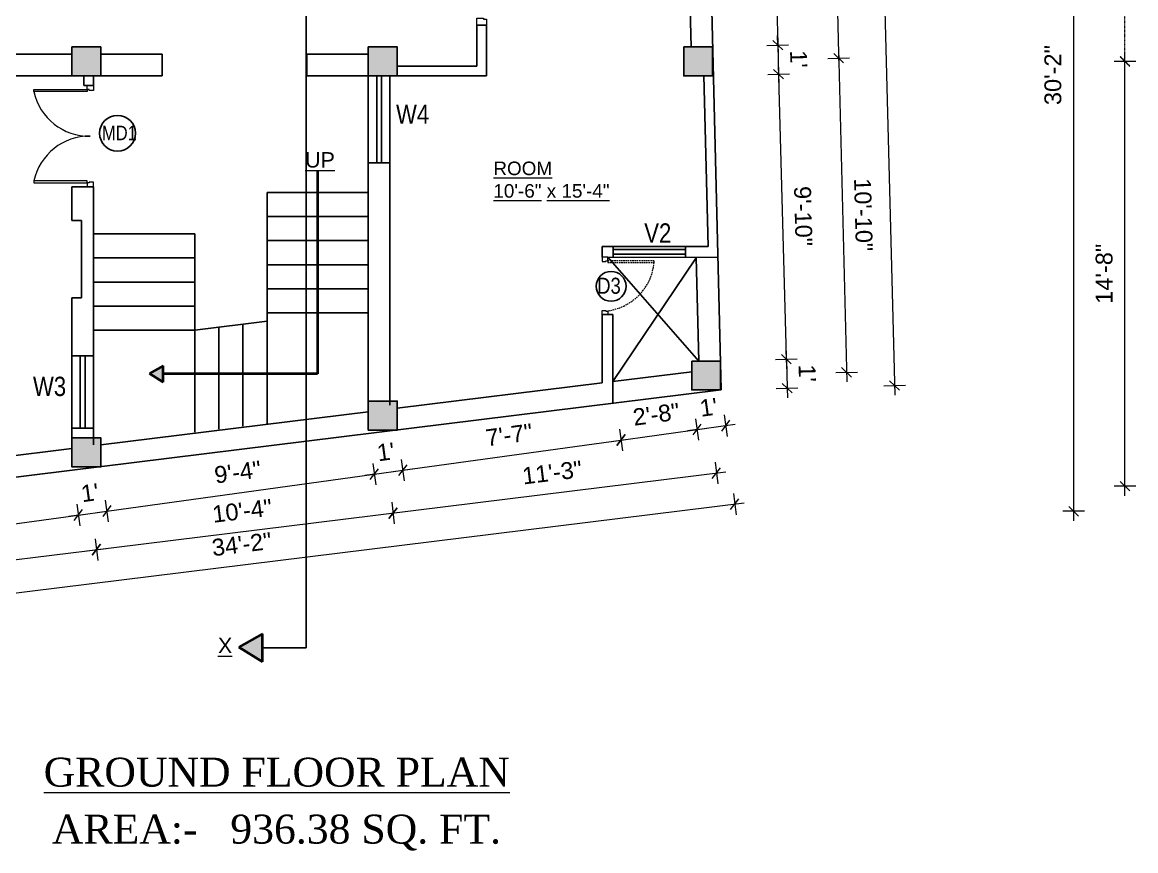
# Model space of a CAD drawing. Header units: inches. Extents: x -111 to 45239, y -6849 to 1261.
# Drawn here: x 24922.5 to 25384.3, y -5361.7 to -5018.1 of the extents above; entities that cross this region are included whole.
import ezdxf

# ---------------------------------------------------------------- set-up
doc = ezdxf.new("R2010")
doc.units = ezdxf.units.IN
doc.header["$LTSCALE"] = 0.5
doc.header["$MEASUREMENT"] = 0
doc.header["$PDMODE"] = 66
doc.linetypes.add('DASH', pattern=[0.35, 0.25, -0.1])
doc.linetypes.add('DASHED2', pattern=[0.375, 0.25, -0.125])
for name, color, linetype, lineweight in [('A_Title Text', 105, 'Continuous', 60), ('door', 202, 'Continuous', 5), ('TEXT', 220, 'Continuous', 9), ('Text 0.200', 122, 'Continuous', 20), ('Toilet', 7, 'Continuous', 25), ('wall', 20, 'Continuous', 40)]:
    doc.layers.add(name, color=color, linetype=linetype, lineweight=lineweight)
doc.styles.add('arial', font='arial.ttf')
doc.styles.add('ordinary', font='ARIALN.TTF')
doc.styles.get("Standard").update_dxf_attribs({"font": 'arial.ttf'})
doc.dimstyles.new('Sudeep', dxfattribs={"dimtxt": 6, "dimasz": 4, "dimexe": 4.5, "dimexo": 4.5, "dimgap": 5, "dimtad": 1, "dimdec": 0, "dimlunit": 4, "dimtxsty": 'arial', "dimblk": 'OBLIQUE', "dimcen": 250, "dimdle": 4, "dimclrd": 86, "dimclre": 5, "dimclrt": 1, "dimadec": 0, "dimazin": 0, "dimtfac": 1, "dimtdec": 0, "dimtix": 1, "dimtmove": 1, "dimatfit": 3, "dimldrblk": 'OBLIQUE', "dimfxl": 4.5, "dimfxlon": 1, "dimfrac": 2, "dimlwd": 15, "dimlwe": 13, "dimarcsym": 0})

# ---------------------------------------------------------------- blocks, each defined once
blk = doc.blocks.new('_Oblique')
at = {"color": 0, "linetype": 'ByBlock', "lineweight": -2}
blk.add_line((-0.5, -0.5), (0.5, 0.5), dxfattribs=at)
blk = doc.blocks.new('*D1265')
at = {"layer": 'A_Title Text', "color": 5, "lineweight": 13, "transparency": 16777216}
for p, q in [((24945.15, -5218.01), (24946.38, -5226.93)), ((24956.93, -5216.38), (24958.16, -5225.3))]:
    blk.add_line(p, q, dxfattribs=at)
at = {"layer": 'A_Title Text', "color": 86, "lineweight": 15, "transparency": 16777216}
for p, q in [((24945.77, -5222.47), (24941.8, -5223.02)), ((24945.77, -5222.47), (24957.54, -5220.84)), ((24957.54, -5220.84), (24961.5, -5220.3))]:
    blk.add_line(p, q, dxfattribs=at)
at = {"layer": 'Defpoints', "color": 0, "transparency": 16777216}
for p in [(24943, -5202.42), (24955, -5202.42), (24957.54, -5220.84)]:
    blk.add_point(p, dxfattribs=at)
at = {"layer": 'A_Title Text', "color": 86, "lineweight": 15, "transparency": 16777216, "xscale": 4, "yscale": 4, "zscale": 4}
for p, rotation in [((24957.54, -5220.84), 187.8616181891956), ((24945.77, -5222.47), 7.861618189195615)]:
    blk.add_blockref('_Oblique', p, dxfattribs=dict(at, rotation=rotation))
at = {"layer": 'A_Title Text', "color": 1, "transparency": 16777216, "insert": (24950.49, -5213.22), "char_height": 7, "attachment_point": 5, "rotation": 7.8616, "style": 'arial'}
blk.add_mtext("1'", dxfattribs=at)
blk = doc.blocks.new('*D1224')
at = {"layer": 'A_Title Text', "color": 5, "lineweight": 13, "transparency": 16777216}
for p, q in [((24945.15, -5218.01), (24946.38, -5226.93)), ((24843.15, -5232.09), (24844.38, -5241.01))]:
    blk.add_line(p, q, dxfattribs=at)
at = {"layer": 'A_Title Text', "color": 86, "lineweight": 15, "transparency": 16777216}
blk.add_line((24839.8, -5237.1), (24949.73, -5221.92), dxfattribs=at)
at = {"layer": 'Defpoints', "color": 0, "transparency": 16777216}
for p in [(24943, -5202.42), (24841, -5216.51), (24945.77, -5222.47)]:
    blk.add_point(p, dxfattribs=at)
at = {"layer": 'A_Title Text', "color": 86, "lineweight": 15, "transparency": 16777216, "xscale": 4, "yscale": 4, "zscale": 4}
for p, rotation in [((24945.77, -5222.47), 7.861618189170187), ((24843.77, -5236.55), 187.8616181891702)]:
    blk.add_blockref('_Oblique', p, dxfattribs=dict(at, rotation=rotation))
at = {"layer": 'A_Title Text', "color": 1, "transparency": 16777216, "insert": (24893.59, -5221.02), "char_height": 7, "attachment_point": 5, "rotation": 7.8616, "style": 'arial'}
blk.add_mtext('8\'-7"', dxfattribs=at)
blk = doc.blocks.new('*D1225')
at = {"layer": 'A_Title Text', "color": 5, "lineweight": 13, "transparency": 16777216}
for p, q in [((24945.15, -5218.01), (24946.38, -5226.93)), ((24956.93, -5216.38), (24958.16, -5225.3))]:
    blk.add_line(p, q, dxfattribs=at)
at = {"layer": 'A_Title Text', "color": 86, "lineweight": 15, "transparency": 16777216}
for p, q in [((24945.77, -5222.47), (24941.8, -5223.02)), ((24945.77, -5222.47), (24957.54, -5220.84)), ((24957.54, -5220.84), (24961.5, -5220.3))]:
    blk.add_line(p, q, dxfattribs=at)
at = {"layer": 'Defpoints', "color": 0, "transparency": 16777216}
for p in [(24943, -5202.42), (24955, -5202.42), (24957.54, -5220.84)]:
    blk.add_point(p, dxfattribs=at)
at = {"layer": 'A_Title Text', "color": 86, "lineweight": 15, "transparency": 16777216, "xscale": 4, "yscale": 4, "zscale": 4}
for p, rotation in [((24957.54, -5220.84), 187.8616181891956), ((24945.77, -5222.47), 7.861618189195615)]:
    blk.add_blockref('_Oblique', p, dxfattribs=dict(at, rotation=rotation))
at = {"layer": 'A_Title Text', "color": 1, "transparency": 16777216, "insert": (24950.49, -5213.22), "char_height": 7, "attachment_point": 5, "rotation": 7.8616, "style": 'arial'}
blk.add_mtext("1'", dxfattribs=at)
blk = doc.blocks.new('*D1226')
at = {"layer": 'A_Title Text', "color": 86, "lineweight": 15, "transparency": 16777216}
blk.add_line((24953.58, -5221.39), (25072.49, -5204.97), dxfattribs=at)
at = {"layer": 'A_Title Text', "color": 5, "lineweight": 13, "transparency": 16777216}
for p, q in [((25067.91, -5201.06), (25069.14, -5209.98)), ((24956.93, -5216.38), (24958.16, -5225.3))]:
    blk.add_line(p, q, dxfattribs=at)
at = {"layer": 'Defpoints', "color": 0, "transparency": 16777216}
for p in [(25066, -5187.23), (24955, -5202.42), (25068.52, -5205.52)]:
    blk.add_point(p, dxfattribs=at)
at = {"layer": 'A_Title Text', "color": 86, "lineweight": 15, "transparency": 16777216, "xscale": 4, "yscale": 4, "zscale": 4}
for p, rotation in [((25068.52, -5205.52), 7.861618189195632), ((24957.54, -5220.84), 187.8616181891956)]:
    blk.add_blockref('_Oblique', p, dxfattribs=dict(at, rotation=rotation))
at = {"layer": 'A_Title Text', "color": 1, "transparency": 16777216, "insert": (25011.86, -5204.69), "char_height": 7, "attachment_point": 5, "rotation": 7.8616, "style": 'arial'}
blk.add_mtext('9\'-4"', dxfattribs=at)
blk = doc.blocks.new('*D1227')
at = {"layer": 'A_Title Text', "color": 5, "lineweight": 13, "transparency": 16777216}
for p, q in [((25079.68, -5199.43), (25080.91, -5208.35)), ((25067.91, -5201.06), (25069.14, -5209.98))]:
    blk.add_line(p, q, dxfattribs=at)
at = {"layer": 'A_Title Text', "color": 86, "lineweight": 15, "transparency": 16777216}
for p, q in [((25068.52, -5205.52), (25080.3, -5203.89)), ((25080.3, -5203.89), (25084.26, -5203.34)), ((25068.52, -5205.52), (25064.56, -5206.07))]:
    blk.add_line(p, q, dxfattribs=at)
at = {"layer": 'Defpoints', "color": 0, "transparency": 16777216}
for p in [(25066, -5187.23), (25078, -5187.23), (25080.3, -5203.89)]:
    blk.add_point(p, dxfattribs=at)
at = {"layer": 'A_Title Text', "color": 86, "lineweight": 15, "transparency": 16777216, "xscale": 4, "yscale": 4, "zscale": 4}
for p, rotation in [((25068.52, -5205.52), 7.861618189195615), ((25080.3, -5203.89), 187.8616181891956)]:
    blk.add_blockref('_Oblique', p, dxfattribs=dict(at, rotation=rotation))
at = {"layer": 'A_Title Text', "color": 1, "transparency": 16777216, "insert": (25073.25, -5196.27), "char_height": 7, "attachment_point": 5, "rotation": 7.8616, "style": 'arial'}
blk.add_mtext("1'", dxfattribs=at)
blk = doc.blocks.new('*D1228')
at = {"layer": 'A_Title Text', "color": 86, "lineweight": 15, "transparency": 16777216}
blk.add_line((25076.34, -5204.44), (25174.8, -5190.84), dxfattribs=at)
at = {"layer": 'A_Title Text', "color": 5, "lineweight": 13, "transparency": 16777216}
for p, q in [((25170.22, -5186.93), (25171.45, -5195.85)), ((25079.68, -5199.43), (25080.91, -5208.35))]:
    blk.add_line(p, q, dxfattribs=at)
at = {"layer": 'Defpoints', "color": 0, "transparency": 16777216}
for p in [(25167.48, -5167.1), (25078, -5187.23), (25170.84, -5191.39)]:
    blk.add_point(p, dxfattribs=at)
at = {"layer": 'A_Title Text', "color": 86, "lineweight": 15, "transparency": 16777216, "xscale": 4, "yscale": 4, "zscale": 4}
for p, rotation in [((25170.84, -5191.39), 7.861618189195632), ((25080.3, -5203.89), 187.8616181891956)]:
    blk.add_blockref('_Oblique', p, dxfattribs=dict(at, rotation=rotation))
at = {"layer": 'A_Title Text', "color": 1, "transparency": 16777216, "insert": (25124.41, -5189.22), "char_height": 7, "attachment_point": 5, "rotation": 7.8616, "style": 'arial'}
blk.add_mtext('7\'-7"', dxfattribs=at)
blk = doc.blocks.new('*D1229')
at = {"layer": 'A_Title Text', "color": 86, "lineweight": 15, "transparency": 16777216}
blk.add_line((25166.88, -5191.94), (25206.37, -5186.48), dxfattribs=at)
at = {"layer": 'A_Title Text', "color": 5, "lineweight": 13, "transparency": 16777216}
for p, q in [((25201.79, -5182.57), (25203.02, -5191.49)), ((25170.22, -5186.93), (25171.45, -5195.85))]:
    blk.add_line(p, q, dxfattribs=at)
at = {"layer": 'Defpoints', "color": 0, "transparency": 16777216}
for p in [(25167.48, -5167.1), (25200.14, -5170.62), (25202.41, -5187.03)]:
    blk.add_point(p, dxfattribs=at)
at = {"layer": 'A_Title Text', "color": 86, "lineweight": 15, "transparency": 16777216, "xscale": 4, "yscale": 4, "zscale": 4}
for p, rotation in [((25202.41, -5187.03), 7.861618189195632), ((25170.84, -5191.39), 187.8616181891956)]:
    blk.add_blockref('_Oblique', p, dxfattribs=dict(at, rotation=rotation))
at = {"layer": 'A_Title Text', "color": 1, "transparency": 16777216, "insert": (25185.45, -5180.72), "char_height": 7, "attachment_point": 5, "rotation": 7.8616, "style": 'arial'}
blk.add_mtext('2\'-8"', dxfattribs=at)
blk = doc.blocks.new('*D1230')
at = {"layer": 'A_Title Text', "color": 5, "lineweight": 13, "transparency": 16777216}
for p, q in [((25213.57, -5180.95), (25214.8, -5189.86)), ((25201.79, -5182.57), (25203.02, -5191.49))]:
    blk.add_line(p, q, dxfattribs=at)
at = {"layer": 'A_Title Text', "color": 86, "lineweight": 15, "transparency": 16777216}
for p, q in [((25202.41, -5187.03), (25214.18, -5185.41)), ((25214.18, -5185.41), (25218.14, -5184.86)), ((25202.41, -5187.03), (25198.44, -5187.58))]:
    blk.add_line(p, q, dxfattribs=at)
at = {"layer": 'Defpoints', "color": 0, "transparency": 16777216}
for p in [(25200.14, -5170.62), (25212.14, -5170.62), (25214.18, -5185.41)]:
    blk.add_point(p, dxfattribs=at)
at = {"layer": 'A_Title Text', "color": 86, "lineweight": 15, "transparency": 16777216, "xscale": 4, "yscale": 4, "zscale": 4}
for p, rotation in [((25202.41, -5187.03), 7.861618189195615), ((25214.18, -5185.41), 187.8616181891956)]:
    blk.add_blockref('_Oblique', p, dxfattribs=dict(at, rotation=rotation))
at = {"layer": 'A_Title Text', "color": 1, "transparency": 16777216, "insert": (25207.13, -5177.78), "char_height": 7, "attachment_point": 5, "rotation": 7.8616, "style": 'arial'}
blk.add_mtext("1'", dxfattribs=at)
blk = doc.blocks.new('*D1231')
at = {"layer": 'A_Title Text', "color": 5, "lineweight": 13, "transparency": 16777216}
for p, q in [((24952.7, -5232.39), (24953.8, -5241.32)), ((24838.7, -5246.47), (24839.8, -5255.41))]:
    blk.add_line(p, q, dxfattribs=at)
at = {"layer": 'A_Title Text', "color": 86, "lineweight": 15, "transparency": 16777216}
blk.add_line((24835.28, -5251.43), (24957.22, -5236.37), dxfattribs=at)
at = {"layer": 'Defpoints', "color": 0, "transparency": 16777216}
for p in [(24949, -5202.42), (24835, -5216.51), (24953.25, -5236.86)]:
    blk.add_point(p, dxfattribs=at)
at = {"layer": 'A_Title Text', "color": 86, "lineweight": 15, "transparency": 16777216, "xscale": 4, "yscale": 4, "zscale": 4}
for p, rotation in [((24953.25, -5236.86), 7.042870252564979), ((24839.25, -5250.94), 187.042870252565)]:
    blk.add_blockref('_Oblique', p, dxfattribs=dict(at, rotation=rotation))
at = {"layer": 'A_Title Text', "color": 1, "transparency": 16777216, "insert": (24895.2, -5235.39), "char_height": 7, "attachment_point": 5, "rotation": 7.0429, "style": 'arial'}
blk.add_mtext('9\'-7"', dxfattribs=at)
blk = doc.blocks.new('*D1232')
at = {"layer": 'A_Title Text', "color": 5, "lineweight": 13, "transparency": 16777216}
for p, q in [((25075.7, -5217.19), (25076.8, -5226.13)), ((24952.7, -5232.39), (24953.8, -5241.32))]:
    blk.add_line(p, q, dxfattribs=at)
at = {"layer": 'A_Title Text', "color": 86, "lineweight": 15, "transparency": 16777216}
blk.add_line((24949.28, -5237.35), (25080.22, -5221.17), dxfattribs=at)
at = {"layer": 'Defpoints', "color": 0, "transparency": 16777216}
for p in [(25072, -5187.23), (24949, -5202.42), (25076.25, -5221.66)]:
    blk.add_point(p, dxfattribs=at)
at = {"layer": 'A_Title Text', "color": 86, "lineweight": 15, "transparency": 16777216, "xscale": 4, "yscale": 4, "zscale": 4}
for p, rotation in [((25076.25, -5221.66), 7.042870252557994), ((24953.25, -5236.86), 187.042870252558)]:
    blk.add_blockref('_Oblique', p, dxfattribs=dict(at, rotation=rotation))
at = {"layer": 'A_Title Text', "color": 1, "transparency": 16777216, "insert": (25013.7, -5220.75), "char_height": 7, "attachment_point": 5, "rotation": 7.0429, "style": 'arial'}
blk.add_mtext('10\'-4"', dxfattribs=at)
blk = doc.blocks.new('*D1233')
at = {"layer": 'A_Title Text', "color": 86, "lineweight": 15, "transparency": 16777216}
blk.add_line((25072.28, -5222.15), (25214.37, -5204.6), dxfattribs=at)
at = {"layer": 'A_Title Text', "color": 5, "lineweight": 13, "transparency": 16777216}
for p, q in [((25209.85, -5200.62), (25210.95, -5209.55)), ((25075.7, -5217.19), (25076.8, -5226.13))]:
    blk.add_line(p, q, dxfattribs=at)
at = {"layer": 'Defpoints', "color": 0, "transparency": 16777216}
for p in [(25206.14, -5170.62), (25072, -5187.23), (25210.4, -5205.09)]:
    blk.add_point(p, dxfattribs=at)
at = {"layer": 'A_Title Text', "color": 86, "lineweight": 15, "transparency": 16777216, "xscale": 4, "yscale": 4, "zscale": 4}
for p, rotation in [((25210.4, -5205.09), 7.042870252557994), ((25076.25, -5221.66), 187.042870252558)]:
    blk.add_blockref('_Oblique', p, dxfattribs=dict(at, rotation=rotation))
at = {"layer": 'A_Title Text', "color": 1, "transparency": 16777216, "insert": (25142.27, -5204.86), "char_height": 7, "attachment_point": 5, "rotation": 7.0429, "style": 'arial'}
blk.add_mtext('11\'-3"', dxfattribs=at)
blk = doc.blocks.new('*D1234')
at = {"layer": 'A_Title Text', "color": 5, "lineweight": 13, "transparency": 16777216}
for p, q in [((25217.44, -5213.51), (25218.55, -5222.45)), ((24810.57, -5263.82), (24811.68, -5272.75))]:
    blk.add_line(p, q, dxfattribs=at)
at = {"layer": 'A_Title Text', "color": 86, "lineweight": 15, "transparency": 16777216}
blk.add_line((25221.97, -5217.49), (24807.15, -5268.78), dxfattribs=at)
at = {"layer": 'Defpoints', "color": 0, "transparency": 16777216}
for p in [(25212.14, -5170.62), (24805.27, -5220.92), (24811.12, -5268.28)]:
    blk.add_point(p, dxfattribs=at)
at = {"layer": 'A_Title Text', "color": 86, "lineweight": 15, "transparency": 16777216, "xscale": 4, "yscale": 4, "zscale": 4}
for p, rotation in [((25218, -5217.98), 7.048072108460931), ((24811.12, -5268.28), 187.0480721084609)]:
    blk.add_blockref('_Oblique', p, dxfattribs=dict(at, rotation=rotation))
at = {"layer": 'A_Title Text', "color": 1, "transparency": 16777216, "insert": (25013.51, -5234.62), "char_height": 7, "attachment_point": 5, "rotation": 7.0481, "style": 'arial'}
blk.add_mtext('34\'-2"', dxfattribs=at)
blk = doc.blocks.new('*D1235')
at = {"layer": 'A_Title Text', "color": 86, "lineweight": 15, "transparency": 16777216}
blk.add_line((25231.48, -4866.35), (25235.97, -5031.6), dxfattribs=at)
at = {"layer": 'A_Title Text', "color": 5, "lineweight": 13, "transparency": 16777216}
for p, q in [((25227.09, -4870.47), (25236.08, -4870.23)), ((25231.37, -5027.73), (25240.36, -5027.48))]:
    blk.add_line(p, q, dxfattribs=at)
at = {"layer": 'Defpoints', "color": 0, "transparency": 16777216}
for p in [(25204.56, -4871.09), (25208.84, -5028.34), (25235.87, -5027.6)]:
    blk.add_point(p, dxfattribs=at)
at = {"layer": 'A_Title Text', "color": 86, "lineweight": 15, "transparency": 16777216, "xscale": 4, "yscale": 4, "zscale": 4}
for p, rotation in [((25231.58, -4870.35), 91.55964457940769), ((25235.87, -5027.6), 271.5596445794077)]:
    blk.add_blockref('_Oblique', p, dxfattribs=dict(at, rotation=rotation))
at = {"layer": 'A_Title Text', "color": 1, "transparency": 16777216, "insert": (25242.3, -4948.74), "char_height": 7, "attachment_point": 5, "rotation": 271.5596, "style": 'arial'}
blk.add_mtext('13\'-1"', dxfattribs=at)
blk = doc.blocks.new('*D1236')
at = {"layer": 'A_Title Text', "color": 86, "lineweight": 15, "transparency": 16777216}
for p, q in [((25235.87, -5027.6), (25235.76, -5023.6)), ((25235.87, -5027.6), (25236.19, -5039.59)), ((25236.19, -5039.59), (25236.3, -5043.59))]:
    blk.add_line(p, q, dxfattribs=at)
at = {"layer": 'A_Title Text', "color": 5, "lineweight": 13, "transparency": 16777216}
for p, q in [((25231.37, -5027.73), (25240.36, -5027.48)), ((25231.69, -5039.72), (25240.69, -5039.47))]:
    blk.add_line(p, q, dxfattribs=at)
at = {"layer": 'Defpoints', "color": 0, "transparency": 16777216}
for p in [(25208.84, -5028.34), (25208.84, -5040.34), (25236.19, -5039.59)]:
    blk.add_point(p, dxfattribs=at)
at = {"layer": 'A_Title Text', "color": 86, "lineweight": 15, "transparency": 16777216, "xscale": 4, "yscale": 4, "zscale": 4}
for p, rotation in [((25235.87, -5027.6), 271.5596445794163), ((25236.19, -5039.59), 91.55964457941627)]:
    blk.add_blockref('_Oblique', p, dxfattribs=dict(at, rotation=rotation))
at = {"layer": 'A_Title Text', "color": 1, "transparency": 16777216, "insert": (25244.54, -5033.37), "char_height": 7, "attachment_point": 5, "rotation": 271.5596, "style": 'arial'}
blk.add_mtext("1'", dxfattribs=at)
blk = doc.blocks.new('*D1237')
at = {"layer": 'A_Title Text', "color": 86, "lineweight": 15, "transparency": 16777216}
blk.add_line((25236.08, -5035.6), (25239.52, -5161.87), dxfattribs=at)
at = {"layer": 'A_Title Text', "color": 5, "lineweight": 13, "transparency": 16777216}
for p, q in [((25231.69, -5039.72), (25240.69, -5039.47)), ((25234.91, -5158), (25243.91, -5157.75))]:
    blk.add_line(p, q, dxfattribs=at)
at = {"layer": 'Defpoints', "color": 0, "transparency": 16777216}
for p in [(25208.84, -5040.34), (25212.14, -5158.62), (25239.41, -5157.87)]:
    blk.add_point(p, dxfattribs=at)
at = {"layer": 'A_Title Text', "color": 86, "lineweight": 15, "transparency": 16777216, "xscale": 4, "yscale": 4, "zscale": 4}
for p, rotation in [((25236.19, -5039.59), 91.55964457941627), ((25239.41, -5157.87), 271.5596445794163)]:
    blk.add_blockref('_Oblique', p, dxfattribs=dict(at, rotation=rotation))
at = {"layer": 'A_Title Text', "color": 1, "transparency": 16777216, "insert": (25246.37, -5098.5), "char_height": 7, "attachment_point": 5, "rotation": 271.5596, "style": 'arial'}
blk.add_mtext('9\'-10"', dxfattribs=at)
blk = doc.blocks.new('*D1238')
at = {"layer": 'A_Title Text', "color": 86, "lineweight": 15, "transparency": 16777216}
for p, q in [((25239.41, -5157.87), (25239.3, -5153.87)), ((25239.41, -5157.87), (25239.74, -5169.87)), ((25239.74, -5169.87), (25239.85, -5173.87))]:
    blk.add_line(p, q, dxfattribs=at)
at = {"layer": 'A_Title Text', "color": 5, "lineweight": 13, "transparency": 16777216}
for p, q in [((25234.91, -5158), (25243.91, -5157.75)), ((25235.24, -5169.99), (25244.23, -5169.75))]:
    blk.add_line(p, q, dxfattribs=at)
at = {"layer": 'Defpoints', "color": 0, "transparency": 16777216}
for p in [(25212.14, -5158.62), (25212.44, -5170.62), (25239.74, -5169.87)]:
    blk.add_point(p, dxfattribs=at)
at = {"layer": 'A_Title Text', "color": 86, "lineweight": 15, "transparency": 16777216, "xscale": 4, "yscale": 4, "zscale": 4}
for p, rotation in [((25239.41, -5157.87), 271.5596445794163), ((25239.74, -5169.87), 91.55964457941627)]:
    blk.add_blockref('_Oblique', p, dxfattribs=dict(at, rotation=rotation))
at = {"layer": 'A_Title Text', "color": 1, "transparency": 16777216, "insert": (25248.08, -5163.64), "char_height": 7, "attachment_point": 5, "rotation": 271.5596, "style": 'arial'}
blk.add_mtext("1'", dxfattribs=at)
blk = doc.blocks.new('*D1241')
at = {"layer": 'A_Title Text', "color": 86, "lineweight": 15, "transparency": 16777216}
blk.add_line((25256.72, -4859.77), (25261.2, -5037.02), dxfattribs=at)
at = {"layer": 'A_Title Text', "color": 5, "lineweight": 13, "transparency": 16777216}
for p, q in [((25252.32, -4863.88), (25261.32, -4863.65)), ((25256.6, -5033.13), (25265.6, -5032.9))]:
    blk.add_line(p, q, dxfattribs=at)
at = {"layer": 'Defpoints', "color": 0, "transparency": 16777216}
for p in [(25204.56, -4865.09), (25261.1, -5033.02), (25208.84, -5034.34)]:
    blk.add_point(p, dxfattribs=at)
at = {"layer": 'A_Title Text', "color": 86, "lineweight": 15, "transparency": 16777216, "xscale": 4, "yscale": 4, "zscale": 4}
for p, rotation in [((25256.82, -4863.77), 91.44911383239761), ((25261.1, -5033.02), 271.4491138323976)]:
    blk.add_blockref('_Oblique', p, dxfattribs=dict(at, rotation=rotation))
at = {"layer": 'A_Title Text', "color": 1, "transparency": 16777216, "insert": (25267.47, -4948.18), "char_height": 7, "attachment_point": 5, "rotation": 271.4491, "style": 'arial'}
blk.add_mtext('14\'-1"', dxfattribs=at)
blk = doc.blocks.new('*D1242')
at = {"layer": 'A_Title Text', "color": 86, "lineweight": 15, "transparency": 16777216}
blk.add_line((25261, -5029.02), (25264.5, -5167.29), dxfattribs=at)
at = {"layer": 'A_Title Text', "color": 5, "lineweight": 13, "transparency": 16777216}
for p, q in [((25256.6, -5033.13), (25265.6, -5032.9)), ((25259.9, -5163.41), (25268.89, -5163.18))]:
    blk.add_line(p, q, dxfattribs=at)
at = {"layer": 'Defpoints', "color": 0, "transparency": 16777216}
for p in [(25208.84, -5034.34), (25264.4, -5163.29), (25212.14, -5164.62)]:
    blk.add_point(p, dxfattribs=at)
at = {"layer": 'A_Title Text', "color": 86, "lineweight": 15, "transparency": 16777216, "xscale": 4, "yscale": 4, "zscale": 4}
for p, rotation in [((25261.1, -5033.02), 91.44911383237479), ((25264.4, -5163.29), 271.4491138323748)]:
    blk.add_blockref('_Oblique', p, dxfattribs=dict(at, rotation=rotation))
at = {"layer": 'A_Title Text', "color": 1, "transparency": 16777216, "insert": (25271.32, -5097.94), "char_height": 7, "attachment_point": 5, "rotation": 271.4491, "style": 'arial'}
blk.add_mtext('10\'-10"', dxfattribs=at)
blk = doc.blocks.new('*D1243')
at = {"layer": 'Defpoints', "color": 0, "transparency": 16777216}
for p in [(25203.8, -4832.09), (25212.44, -5170.62), (25284.29, -5168.78)]:
    blk.add_point(p, dxfattribs=at)
at = {"layer": 'Toilet', "color": 86, "lineweight": 15, "transparency": 16777216}
blk.add_line((25275.55, -4826.26), (25284.39, -5172.78), dxfattribs=at)
at = {"layer": 'Toilet', "color": 5, "lineweight": 13, "transparency": 16777216}
for p, q in [((25271.15, -4830.37), (25280.15, -4830.14)), ((25279.79, -5168.9), (25288.79, -5168.67))]:
    blk.add_line(p, q, dxfattribs=at)
at = {"layer": 'Toilet', "color": 86, "lineweight": 15, "transparency": 16777216, "xscale": 4, "yscale": 4, "zscale": 4}
for p, rotation in [((25275.65, -4830.25), 91.46195018982071), ((25284.29, -5168.78), 271.4619501898207)]:
    blk.add_blockref('_Oblique', p, dxfattribs=dict(at, rotation=rotation))
at = {"layer": 'Toilet', "color": 1, "transparency": 16777216, "insert": (25288.54, -4999.3), "char_height": 7, "attachment_point": 5, "rotation": 271.462, "style": 'arial'}
blk.add_mtext('28\'-3"', dxfattribs=at)
blk = doc.blocks.new('*D1286')
at = {"layer": 'A_Title Text', "color": 86, "lineweight": 15, "transparency": 16777216}
blk.add_line((25379.82, -5214.51), (25379.82, -5030.34), dxfattribs=at)
at = {"layer": 'A_Title Text', "color": 5, "lineweight": 13, "transparency": 16777216}
for p, q in [((25384.32, -5034.34), (25375.32, -5034.34)), ((25384.32, -5210.51), (25375.32, -5210.51))]:
    blk.add_line(p, q, dxfattribs=at)
at = {"layer": 'Defpoints', "color": 0, "transparency": 16777216}
for p in [(25379.82, -5034.34), (25432.5, -5034.34), (25432.5, -5210.51)]:
    blk.add_point(p, dxfattribs=at)
at = {"layer": 'A_Title Text', "color": 86, "lineweight": 15, "transparency": 16777216, "xscale": 4, "yscale": 4, "zscale": 4}
for p, rotation in [((25379.82, -5034.34), 90), ((25379.82, -5210.51), 270)]:
    blk.add_blockref('_Oblique', p, dxfattribs=dict(at, rotation=rotation))
at = {"layer": 'A_Title Text', "color": 1, "transparency": 16777216, "insert": (25371.25, -5122.42), "char_height": 7, "attachment_point": 5, "rotation": 90, "style": 'arial'}
blk.add_mtext('14\'-8"', dxfattribs=at)
blk = doc.blocks.new('*D1287')
at = {"layer": 'A_Title Text', "color": 86, "linetype": 'DASH', "lineweight": 15, "ltscale": 0.1, "transparency": 16777216}
blk.add_line((25379.82, -5038.34), (25379.82, -4861.09), dxfattribs=at)
at = {"layer": 'A_Title Text', "color": 5, "linetype": 'DASH', "lineweight": 13, "ltscale": 0.1, "transparency": 16777216}
for p, q in [((25384.32, -4865.09), (25375.32, -4865.09)), ((25384.32, -5034.34), (25375.32, -5034.34))]:
    blk.add_line(p, q, dxfattribs=at)
at = {"layer": 'Defpoints', "color": 0, "linetype": 'DASH', "ltscale": 0.1, "transparency": 16777216}
for p in [(25379.82, -4865.09), (25432.5, -4865.09), (25432.5, -5034.34)]:
    blk.add_point(p, dxfattribs=at)
at = {"layer": 'A_Title Text', "color": 86, "linetype": 'DASH', "lineweight": 15, "ltscale": 0.1, "transparency": 16777216, "xscale": 4, "yscale": 4, "zscale": 4}
for p, rotation in [((25379.82, -4865.09), 90), ((25379.82, -5034.34), 270)]:
    blk.add_blockref('_Oblique', p, dxfattribs=dict(at, rotation=rotation))
at = {"layer": 'A_Title Text', "color": 1, "linetype": 'DASH', "ltscale": 0.1, "transparency": 16777216, "insert": (25371.3, -4949.71), "char_height": 7, "attachment_point": 5, "rotation": 90, "style": 'arial'}
blk.add_mtext('14\'-1"', dxfattribs=at)
blk = doc.blocks.new('*D1288')
at = {"layer": 'A_Title Text', "color": 86, "lineweight": 15, "transparency": 16777216}
blk.add_line((25358.57, -4855.09), (25358.57, -5224.92), dxfattribs=at)
at = {"layer": 'A_Title Text', "color": 5, "lineweight": 13, "transparency": 16777216}
for p, q in [((25363.07, -4859.09), (25354.07, -4859.09)), ((25363.07, -5220.92), (25354.07, -5220.92))]:
    blk.add_line(p, q, dxfattribs=at)
at = {"layer": 'Defpoints', "color": 0, "transparency": 16777216}
for p in [(25426.5, -4859.09), (25358.57, -5220.92), (25402.78, -5220.92)]:
    blk.add_point(p, dxfattribs=at)
at = {"layer": 'A_Title Text', "color": 86, "lineweight": 15, "transparency": 16777216, "xscale": 4, "yscale": 4, "zscale": 4}
for p, rotation in [((25358.57, -4859.09), 90), ((25358.57, -5220.92), 270)]:
    blk.add_blockref('_Oblique', p, dxfattribs=dict(at, rotation=rotation))
at = {"layer": 'A_Title Text', "color": 1, "transparency": 16777216, "insert": (25349.99, -5040), "char_height": 7, "attachment_point": 5, "rotation": 90, "style": 'arial'}
blk.add_mtext('30\'-2"', dxfattribs=at)

msp = doc.modelspace()

# ---------------------------------------------------------------- hatches: boundary and pattern name
at = {"layer": 'Toilet'}
for points in [[(24955, -5028.34), (24943, -5028.34), (24943, -5040.34), (24955, -5040.34)], [(25078, -5028.34), (25066, -5028.34), (25066, -5040.34), (25078, -5040.34)], [(25208.84, -5028.34), (25196.84, -5028.34), (25196.84, -5040.34), (25208.84, -5040.34)], [(25212.14, -5158.62), (25200.14, -5158.62), (25200.14, -5170.62), (25212.14, -5170.62)], [(25078, -5175.23), (25066, -5175.23), (25066, -5187.23), (25078, -5187.23)], [(24955, -5190.42), (24943, -5190.42), (24943, -5202.42), (24955, -5202.42)]]:
    msp.add_hatch(color=1, dxfattribs=at).paths.add_polyline_path(points)
at = {"layer": 'wall', "ltscale": 5}
h = msp.add_hatch(color=2, dxfattribs=at)
h.dxf.hatch_style = 1
h.paths.add_polyline_path([(24975.2, -5163.8), (24980.95, -5167.38), (24980.95, -5160.59)])
h = msp.add_hatch(color=2, dxfattribs=at)
h.dxf.hatch_style = 1
h.paths.add_polyline_path([(25012.29, -5277.28), (25022.06, -5283.35), (25022.06, -5271.82)])

# ---------------------------------------------------------------- linework, layer by layer
at = {"layer": 'door', "ltscale": 0.5}
for p, q in [((24949.33, -5046.01), (24949.33, -5044.34)), ((24949.33, -5046.01), (24949.33, -5044.34)), ((24949.33, -5084.7), (24949.33, -5086.36)), ((24949.33, -5084.7), (24949.33, -5086.36)), ((25165.32, -5117.05), (25165.32, -5115.59)), ((25165.32, -5117.05), (25165.32, -5115.59))]:
    msp.add_line(p, q, dxfattribs=at)
for points in [[(25115, -5016.85), (25115, -5019.35), (25111, -5019.35), (25111, -5016.35), (25113.75, -5016.35), (25113.75, -5016.85)], [(24927.32, -5046.05), (24949.33, -5046.01), (24949.33, -5046.84), (24927.32, -5046.88)], [(24927.32, -5046.05), (24949.33, -5046.01), (24949.33, -5046.84), (24927.32, -5046.88)], [(24927.32, -5084.73), (24949.33, -5084.7), (24949.33, -5083.86), (24927.31, -5083.9)], [(24927.32, -5084.73), (24949.33, -5084.7), (24949.33, -5083.86), (24927.31, -5083.9)], [(25165.32, -5137.9), (25165.32, -5139.36), (25162.98, -5139.36), (25162.98, -5137.61), (25164.59, -5137.61), (25164.59, -5137.9)], [(25165.32, -5137.9), (25165.32, -5139.36), (25162.98, -5139.36), (25162.98, -5137.61), (25164.59, -5137.61), (25164.59, -5137.9)]]:
    msp.add_lwpolyline(points, close=True, dxfattribs=at)
for points in [[(24949.33, -5044.34), (24952, -5044.34), (24952, -5046.34), (24950.17, -5046.34), (24950.17, -5046.01), (24949.33, -5046.01)], [(24949.33, -5044.34), (24952, -5044.34), (24952, -5046.34), (24950.17, -5046.34), (24950.17, -5046.01), (24949.33, -5046.01)], [(24949.33, -5086.36), (24952, -5086.36), (24951.99, -5084.36), (24950.16, -5084.36), (24950.16, -5084.7), (24949.33, -5084.7)], [(24949.33, -5086.36), (24952, -5086.36), (24951.99, -5084.36), (24950.16, -5084.36), (24950.16, -5084.7), (24949.33, -5084.7)], [(25165.32, -5115.59), (25162.99, -5115.59), (25162.99, -5117.34), (25164.59, -5117.34), (25164.59, -5117.05), (25165.32, -5117.05)], [(25165.32, -5115.59), (25162.99, -5115.59), (25162.99, -5117.34), (25164.59, -5117.34), (25164.59, -5117.05), (25165.32, -5117.05)]]:
    msp.add_lwpolyline(points, dxfattribs=at)
at = {"layer": 'door', "linetype": 'DASHED2', "ltscale": 5}
msp.add_lwpolyline([(25184.57, -5117.05), (25165.32, -5117.05), (25165.32, -5117.78), (25184.57, -5117.78)], close=True, dxfattribs=at)
msp.add_lwpolyline([(25184.57, -5117.05), (25165.32, -5117.05), (25165.32, -5117.78), (25184.57, -5117.78)], close=True, dxfattribs=at)
at = {"layer": 'door', "ltscale": 0.5}
for centre, radius, start, end in [((24950.16, -5042), 23.36, 192.0604, 271.2274), ((24950.16, -5042), 23.36, 192.0604, 271.2274), ((24950.23, -5088.78), 23.43, 88.9456, 167.9801), ((24950.23, -5088.78), 23.43, 88.9456, 167.9801)]:
    msp.add_arc(centre, radius, start, end, dxfattribs=at)
at = {"layer": 'door', "linetype": 'DASHED2', "ltscale": 5}
msp.add_arc((25162.31, -5115.65), 22.36, 275.8576, 354.5421, dxfattribs=at)
at = {"layer": 'Toilet'}
for p, q in [((25040.17, -4738.27), (25040.17, -5277.59)), ((25212.44, -5170.62), (25203.88, -4832.09)), ((25199.87, -5028.34), (25198.72, -4983.35)), ((25111, -5036.34), (25111, -5019.35)), ((25115, -5019.35), (25111, -5019.35)), ((25115, -5040.34), (25115, -5019.35)), ((24915, -5031.34), (24943, -5031.34)), ((24955, -5031.34), (24980.5, -5031.34)), ((24980.5, -5031.34), (24980.5, -5040.34)), ((25040.5, -5031.34), (25066, -5031.34)), ((25040.5, -5031.34), (25040.5, -5040.34)), ((25078, -5036.34), (25111, -5036.34)), ((24838, -5040.34), (24931, -5040.34)), ((24838, -5040.34), (24943, -5040.34)), ((24948, -5044.34), (24948, -5040.34)), ((24952, -5044.34), (24952, -5040.34)), ((24955, -5040.34), (24980.5, -5040.34)), ((25040.5, -5040.34), (25066, -5040.34)), ((25066, -5040.34), (25075, -5040.34)), ((25066, -5076.34), (25066, -5040.34)), ((25075, -5076.34), (25075, -5040.34)), ((25078, -5040.34), (25115, -5040.34)), ((25207, -5111.09), (25205.17, -5040.21)), ((24948, -5044.34), (24952, -5044.34)), ((25066, -5138.64), (25066, -5076.34)), ((25066, -5076.34), (25075, -5076.34)), ((25075, -5176.92), (25075, -5076.34)), ((24943, -5086.36), (24943, -5100.36)), ((24952, -5086.36), (24943, -5086.36)), ((24952, -5086.36), (24952, -5156.42)), ((25066, -5088.64), (25024, -5088.64)), ((25024, -5088.64), (25024, -5142.14)), ((25066, -5098.64), (25024, -5098.64)), ((24947, -5100.36), (24943, -5100.36)), ((24947, -5100.36), (24947, -5132.36)), ((24994, -5105.85), (24952, -5105.85)), ((24994, -5105.85), (24994, -5188.16)), ((25066, -5108.64), (25024, -5108.64)), ((25162.98, -5111.09), (25207, -5111.09)), ((25162.99, -5115.59), (25162.98, -5111.09)), ((25167.6, -5111.09), (25167.6, -5115.59)), ((24994, -5115.85), (24952, -5115.85)), ((25165.32, -5115.59), (25211.05, -5115.63)), ((25203.14, -5158.62), (25165.32, -5115.59)), ((25165.32, -5115.59), (25165.32, -5115.59)), ((25202.05, -5115.76), (25167.48, -5167.1)), ((25203.14, -5158.62), (25202.05, -5115.62)), ((25207.29, -5115.63), (25207.29, -5115.62)), ((25066, -5118.64), (25024, -5118.64)), ((24994, -5125.85), (24952, -5125.85)), ((25066, -5128.64), (25024, -5128.64)), ((24943, -5132.36), (24943, -5156.42)), ((24947, -5132.36), (24943, -5132.36)), ((24994, -5135.85), (24952, -5135.85)), ((25066, -5138.64), (25024, -5138.64)), ((25066, -5175.23), (25066, -5137.48)), ((25162.98, -5139.36), (25162.98, -5167.66)), ((25162.98, -5139.36), (25167.48, -5139.36)), ((25167.48, -5139.36), (25167.48, -5176.17)), ((24994, -5145.85), (25024, -5142.14)), ((25004, -5186.93), (25004, -5144.61)), ((25014, -5185.69), (25014, -5143.37)), ((25024, -5184.46), (25024, -5142.14)), ((24994, -5145.85), (24952, -5145.85)), ((24994, -5188.16), (24994, -5145.85)), ((25167.48, -5167.1), (25200.14, -5163.07)), ((25078, -5178.16), (25162.98, -5167.66)), ((24829, -5217.99), (25212.44, -5170.62)), ((25167.48, -5176.17), (25167.48, -5176.17)), ((24955, -5193.35), (25066, -5179.64)), ((24943, -5186.42), (24943, -5190.42)), ((24952, -5186.42), (24952, -5193.35)), ((24841, -5207.44), (24943, -5194.84)), ((25040.17, -5277.59), (25022.06, -5277.59))]:
    msp.add_line(p, q, dxfattribs=at)
at = {"layer": 'Toilet', "color": 3}
for p, q in [((25069.5, -5076.34), (25069.5, -5040.34)), ((25071.5, -5076.34), (25071.5, -5040.34)), ((25167.6, -5115.59), (25167.6, -5111.09)), ((25167.6, -5112.34), (25197.6, -5112.34)), ((25197.6, -5115.59), (25197.6, -5111.09)), ((25167.6, -5114.34), (25197.6, -5114.34)), ((24952, -5156.42), (24943, -5156.42)), ((24943, -5156.42), (24943, -5186.42)), ((24946.5, -5186.42), (24946.5, -5156.42)), ((24948.5, -5186.42), (24948.5, -5156.42)), ((24952, -5156.42), (24952, -5186.42)), ((24952, -5186.42), (24943, -5186.42))]:
    msp.add_line(p, q, dxfattribs=at)
at = {"layer": 'Toilet'}
for points in [[(24943, -5028.34), (24955, -5028.34), (24955, -5040.34), (24943, -5040.34)], [(25066, -5028.34), (25078, -5028.34), (25078, -5040.34), (25066, -5040.34)], [(25196.84, -5028.34), (25208.84, -5028.34), (25208.84, -5040.34), (25196.84, -5040.34)], [(25200.14, -5158.62), (25212.14, -5158.62), (25212.14, -5170.62), (25200.14, -5170.62)], [(25066, -5175.23), (25078, -5175.23), (25078, -5187.23), (25066, -5187.23)], [(24943, -5190.42), (24955, -5190.42), (24955, -5202.42), (24943, -5202.42)]]:
    msp.add_lwpolyline(points, close=True, dxfattribs=at)
for centre, radius in [((24961.98, -5064.13), 7.43), ((25166.72, -5127.61), 6.19)]:
    msp.add_circle(centre, radius, dxfattribs=at)
at = {"layer": 'wall', "color": 1, "ltscale": 5}
for p, q in [((25045, -5079.75), (25045, -5163.98)), ((24980.95, -5160.59), (24975.2, -5163.8)), ((24980.95, -5167.38), (24980.95, -5160.59)), ((24975.2, -5163.8), (24980.95, -5167.38)), ((25045, -5163.98), (24980.95, -5163.98)), ((25022.06, -5271.82), (25012.29, -5277.28)), ((25022.06, -5283.35), (25022.06, -5271.82)), ((25012.29, -5277.28), (25022.06, -5283.35))]:
    msp.add_line(p, q, dxfattribs=at)

# ---------------------------------------------------------------- texts
at = {"layer": 'door', "ltscale": 0.5, "style": 'ordinary'}
for s, insert, char_height, width, attachment_point, rotation in [('W4', (25077.51, -5060.22), 8, 4.3538, 7, 0), ('MD1', (24955.51, -5061.01), 6, 3.6268, 1, 360), ('V2', (25180.47, -5109.51), 8, 4.3538, 7, 0), ('D3', (25170.72, -5124.04), 6.664, 3.6268, 3, 0), ('W3', (24926.92, -5173.23), 8, 4.3538, 7, 0)]:
    msp.add_mtext(s, dxfattribs=dict(at, insert=insert, char_height=char_height, width=width, attachment_point=attachment_point, rotation=rotation))
at = {"layer": 'TEXT'}
for s, insert, char_height, width, attachment_point in [('{\\LUP }', (25052.15, -5078.44), 6.378, 70.6779, 9), ('{\\fArial TUR|b0|i0|c162|p34;\\LROOM\\P1\\fArial TUR|b0|i0|c0|p34;0\\fArial TUR|b0|i0|c162|p34;\'-\\fArial TUR|b0|i0|c0|p34;6\\fArial TUR|b0|i0|c162|p34;" x 1\\fArial TUR|b0|i0|c0|p34;5\\fArial TUR|b0|i0|c162|p34;\'-\\fArial TUR|b0|i0|c0|p34;4\\fArial TUR|b0|i0|c162|p34;"}', (25117.88, -5090.93), 5.60913, 62.1621, 7), ('{\\LX}', (25009.59, -5279.77), 6.378, 70.6779, 9)]:
    msp.add_mtext(s, dxfattribs=dict(at, insert=insert, char_height=char_height, width=width, attachment_point=attachment_point))
at = {"layer": 'Text 0.200', "ltscale": 10, "char_height": 12, "attachment_point": 2}
for s, insert, width in [('{\\fTimes New Roman|b0|i0|c0|p18;\\L\\PGROUND FLOOR PLAN}', (25028.03, -5303.11), 191.0164), ('\\pi-60,l72;{\\fTimes New Roman|b0|i0|c0|p18;AREA:-^I  936.38 SQ. FT.}', (25021.91, -5346.74), 219.164)]:
    msp.add_mtext(s, dxfattribs=dict(at, insert=insert, width=width))

# ---------------------------------------------------------------- dimensions: what is measured, and where the dimension line sits
at = {"layer": 'A_Title Text'}
for base, p1, p2, angle, picture, middle in [((25358.57, -5220.92), (25426.5, -4859.09), (25402.78, -5220.92), 90, '*D1288', (25349.99, -5040)), ((25236.19, -5039.59), (25208.84, -5028.34), (25208.84, -5040.34), 91.5596, '*D1236', (25244.54, -5033.37)), ((25264.4, -5163.29), (25208.84, -5034.34), (25212.14, -5164.62), 91.4491, '*D1242', (25271.32, -5097.94)), ((25379.82, -5034.34), (25432.5, -5210.51), (25432.5, -5034.34), 90, '*D1286', (25371.25, -5122.42)), ((25239.41, -5157.87), (25208.84, -5040.34), (25212.14, -5158.62), 91.5596, '*D1237', (25246.37, -5098.5)), ((25239.74, -5169.87), (25212.14, -5158.62), (25212.44, -5170.62), 91.5596, '*D1238', (25248.08, -5163.64)), ((25170.84, -5191.39), (25078, -5187.23), (25167.48, -5167.1), 187.8616, '*D1228', (25124.41, -5189.22)), ((25202.41, -5187.03), (25167.48, -5167.1), (25200.14, -5170.62), 187.8616, '*D1229', (25185.45, -5180.72)), ((25210.4, -5205.09), (25072, -5187.23), (25206.14, -5170.62), 187.0429, '*D1233', (25142.27, -5204.86)), ((25214.18, -5185.41), (25200.14, -5170.62), (25212.14, -5170.62), 187.8616, '*D1230', (25207.13, -5177.78)), ((25076.25, -5221.66), (24949, -5202.42), (25072, -5187.23), 187.0429, '*D1232', (25013.7, -5220.75)), ((25068.52, -5205.52), (24955, -5202.42), (25066, -5187.23), 187.8616, '*D1226', (25011.86, -5204.69)), ((25080.3, -5203.89), (25066, -5187.23), (25078, -5187.23), 187.8616, '*D1227', (25073.25, -5196.27)), ((24957.54, -5220.84), (24943, -5202.42), (24955, -5202.42), 187.8616, '*D1265', (24950.49, -5213.22)), ((24957.54, -5220.84), (24943, -5202.42), (24955, -5202.42), 187.8616, '*D1225', (24950.49, -5213.22))]:
    dim = msp.add_linear_dim(base=base, p1=p1, p2=p2, angle=angle, dimstyle='Sudeep', override={"dimtxt": 7}, dxfattribs=at)
    dim.commit()
    dim.dimension.update_dxf_attribs({"geometry": picture, "text_midpoint": middle})
for p1, p2, distance, picture, middle in [((25204.56, -4865.09), (25208.84, -5034.34), 52.27, '*D1241', (25267.47, -4948.18)), ((25204.56, -4871.09), (25208.84, -5028.34), 27.03, '*D1235', (25242.3, -4948.74)), ((25212.14, -5170.62), (24805.27, -5220.92), 47.73, '*D1234', (25013.51, -5234.62)), ((24835, -5216.51), (24949, -5202.42), -34.7, '*D1231', (24895.2, -5235.39)), ((24841, -5216.51), (24943, -5202.42), -20.24, '*D1224', (24893.59, -5221.02))]:
    dim = msp.add_aligned_dim(p1=p1, p2=p2, distance=distance, dimstyle='Sudeep', override={"dimtxt": 7}, dxfattribs=at)
    dim.commit()
    dim.dimension.update_dxf_attribs({"geometry": picture, "text_midpoint": middle})
at = {"layer": 'A_Title Text', "color": 1, "linetype": 'DASH', "ltscale": 0.1}
dim = msp.add_linear_dim(base=(25379.82, -4865.09), p1=(25432.5, -5034.34), p2=(25432.5, -4865.09), angle=90, dimstyle='Sudeep', override={"dimtxt": 7}, dxfattribs=at)
dim.commit()
dim.dimension.update_dxf_attribs({"geometry": '*D1287', "text_midpoint": (25371.3, -4949.71)})
at = {"layer": 'Toilet'}
dim = msp.add_aligned_dim(p1=(25203.8, -4832.09), p2=(25212.44, -5170.62), distance=71.87, dimstyle='Sudeep', override={"dimtxt": 7}, dxfattribs=at)
dim.commit()
dim.dimension.update_dxf_attribs({"geometry": '*D1243', "text_midpoint": (25288.54, -4999.3)})

doc.saveas('drawing.dxf')
